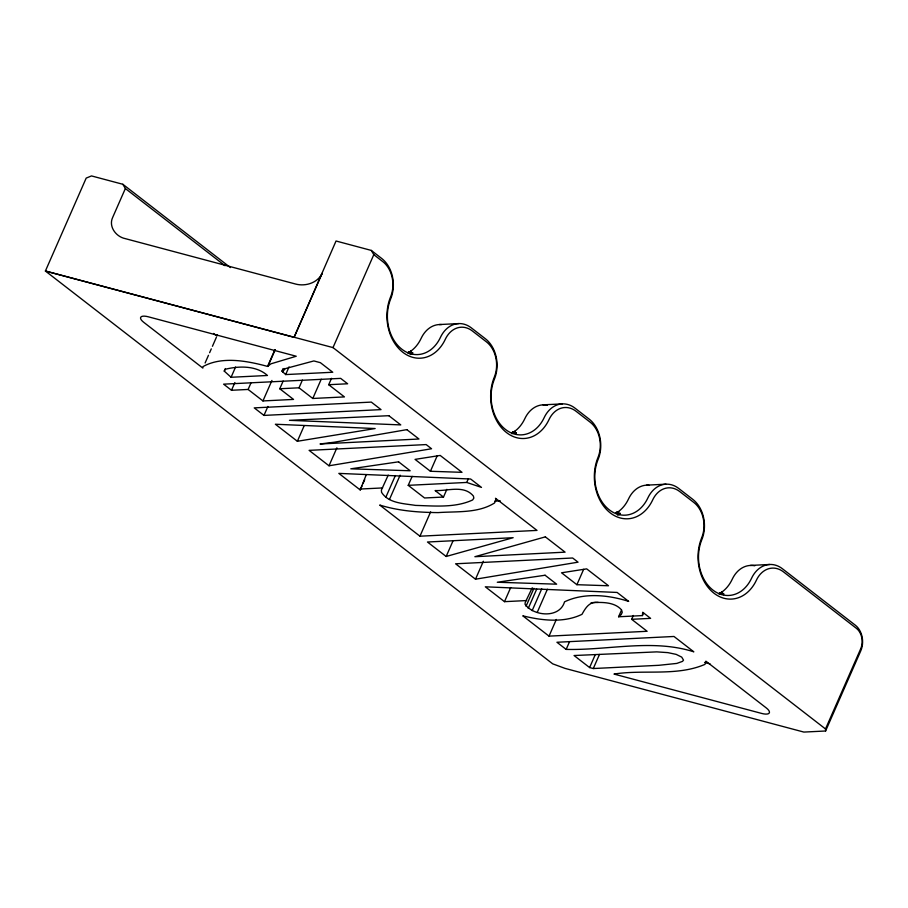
<?xml version="1.0" encoding="UTF-8"?>
<svg xmlns="http://www.w3.org/2000/svg" width="908" height="908" viewBox="0 0 908 908"><rect width="100%" height="100%" fill="white"/><g stroke="black" fill="none" stroke-linecap="round" stroke-linejoin="round"><path stroke-width="1.36" d="M410.802 351.51L411.755 350.443A37.41 28.568 87.2 0 0 421.153 338.321A29.93 22.848 87.2 0 1 441.481 324.576M618.11 511.59L617.815 512.782L619.165 511.034A37.41 28.568 87.2 0 0 628.552 498.912A29.93 22.848 87.2 0 1 648.88 485.167M217.001 334.587L216.921 336.051L213.573 333.452M616.214 512.452L617.86 511.669L617.485 512.373C615.318 511.658 614.693 514.757 619.37 513.168A7.253 1.544 -17.2 0 1 620.073 513.326M754.775 565.775A29.93 22.848 87.2 0 0 732.245 579.213A37.41 28.568 87.2 0 1 722.859 591.335L721.19 592.674C719.011 591.948 718.398 595.046 723.074 593.469M410.938 351.725L411.188 350.885M514.881 431.175L514.643 432.026L515.46 430.744A37.421 28.568 87.2 0 0 524.847 418.622A29.93 22.848 87.2 0 1 547.376 405.184M618.348 512.316L618.586 511.476M722.28 591.766L722.042 592.618L721.815 591.891M621.401 610.358L618.586 616.77L642.41 615.59L642.694 612.242L650.605 618.371L631.662 619.301L633.353 615.465M122.852 184.279L125.361 188.535L112.694 217.375C108.313 226.569 116.054 236.806 125.247 238.622L295.599 284.045C305.44 286.701 317.709 282.921 322.215 273.24L294.079 337.333L45.4 271.027L86.192 178.093L91.515 175.925L122.852 184.279L230.416 267.576M205.106 362.973L208.488 355.278M209.612 352.713L211.303 348.865M212.427 346.3L216.365 337.333M224.253 371.1L225.298 369.261C239.054 365.867 256.26 365.425 267.463 375.481L231.086 377.274L224.253 371.1L225.377 368.546M231.086 377.274L235.581 367.014M331.511 378.307L328.696 384.708L347.639 383.778L340.659 378.375L223.606 384.163L231.495 390.27L234.877 382.586M231.495 390.27L248.111 389.453L250.926 383.04M267.565 366.412L270.959 363.813L296.246 356.242L148.276 316.79A11.225 3.973 23.7 0 0 140.865 317.062A11.225 3.973 23.7 0 0 143.691 322.283L202.859 368.092L202.927 366.639C221.824 355.993 247.396 360.93 267.565 366.412L274.874 349.75M267.894 366.389L275.203 349.728M248.111 389.453L262.945 400.939L271.946 380.429M281.968 371.1L285.929 368.444L313.862 360.941L320.388 362.678L332.748 372.246L285.657 374.573L281.968 371.1L283.092 368.534M263.967 415.41L381.019 409.621L371.304 402.096L254.24 407.885L263.967 415.41L267.905 406.444M282.774 372.337L284.465 368.489M285.657 374.573L289.039 366.889M262.945 400.939L293.534 399.418L279.755 388.76L283.137 381.065M279.755 388.76L299.016 387.807L302.387 380.111M332.998 347.594L45.4 271.027L552.7 663.839L565.071 668.401L803.864 732.075L825.588 730.997L825.508 728.954L332.998 347.594L373.801 254.66L371.293 250.415L336.039 241.006L294.079 337.333M299.016 387.807L312.783 398.476L321.228 379.238M297.37 441.277L375.14 428.542L275.374 424.24L297.37 441.277L304.112 425.886M329.014 465.781L431.55 448.756L426.158 444.579L309.106 450.357L329.014 465.781L336.891 447.826M361.906 486.098L360.215 489.945L366.174 474.952M363.03 483.533L364.721 479.685M446.861 489.355L443.49 497.051L435.102 490.558C447.633 491.194 463.875 484.645 473.386 496.04L473.851 498.083L472.625 499.968C455.056 508.105 434.41 505.915 415.524 505.404C403.901 503.475 388.556 503.452 381.553 492.318L381.405 490.048L388.215 475.111M385.798 497.334L395.366 475.542M389.43 499.548L400.122 475.19M443.49 497.051L424.558 497.981L408.225 485.337L412.164 476.371M430.415 471.275L462.002 472.33L440.187 455.441L415.058 459.38L430.415 471.275L437.168 455.884M419.95 536.197L537.003 530.408L495.507 498.276L496.029 500.013L494.508 502.998C477.983 513.395 456.928 511.272 438.201 512.6C418.531 512.43 398.601 510.92 379.714 505.041L419.95 536.197L430.642 511.84M408.225 485.337L466.723 482.443L468.414 478.607M446.157 556.479L513.156 537.695L427.475 542.019L446.157 556.479L452.91 541.1M475.497 579.202L578.044 562.177L572.642 558L455.589 563.789L475.497 579.202L483.374 561.258M532.281 587.748L525.244 602.356L525.04 604.251C533.507 616.294 559.589 618.723 564.538 601.845C584.082 592.391 608.405 594.91 628.688 601.402L617.122 592.447L485.315 586.806L504.496 601.663L510.693 587.555M526.038 606.26L533.915 588.316M528.24 608.383L536.685 589.156M532.156 610.653L541.713 588.861M537.264 612.332L547.388 589.258M618.586 616.77L621.242 614.568L622.241 612.298L621.583 609.96C615.806 603.218 606.079 602.322 597.748 602.447C589.349 601.334 585.433 608.133 581.994 614.319C563.868 623.149 541.826 620.561 522.781 615.817L549.022 636.133L556.332 619.472M576.898 584.695L608.485 585.762L586.67 568.862L561.541 572.8L576.898 584.695L583.651 569.316M566.161 649.402C608.19 650.446 652.67 638.608 693.825 651.83L673.986 636.474L556.933 642.262L566.161 649.402L569.532 641.718M589.61 667.562L574.072 655.531L656.779 651.876L667.845 652.625L676.154 654.373L681.715 657.12L683.497 660.116L682.51 661.376L676.8 663.419L658.867 665.303L593.287 668.538L589.61 667.562L595.228 654.736M593.287 668.538L599.473 654.441M642.41 615.59L643.534 613.025M825.508 728.954L860.682 648.834A14.971 11.429 87.2 0 0 856.357 628.302L783.411 571.824A26.184 19.999 87.2 0 0 756.421 580.155A41.155 31.417 87.2 0 1 714.006 593.23A41.155 31.417 87.2 0 1 701.691 537.774A26.184 19.999 87.2 0 0 693.848 502.476L679.706 491.534A26.184 19.999 87.2 0 0 652.716 499.854A41.155 31.417 87.2 0 1 610.312 512.941A41.155 31.417 87.2 0 1 597.986 457.473A26.196 19.999 87.2 0 0 590.143 422.175L576.013 411.233A26.184 19.999 87.2 0 0 549.022 419.564A41.155 31.417 87.2 0 1 506.607 432.639A41.155 31.417 87.2 0 1 494.293 377.183A26.196 19.999 87.2 0 0 486.45 341.885L472.308 330.932A26.196 19.999 87.2 0 0 445.317 339.263A41.155 31.417 87.2 0 1 402.914 352.349A41.155 31.417 87.2 0 1 390.588 296.882A26.184 19.999 87.2 0 0 382.745 261.595L373.801 254.66M825.588 730.997L860.761 650.877A18.705 14.278 87.2 0 0 855.347 625.226L782.401 568.737A29.93 22.848 87.2 0 0 751.563 578.26A37.41 28.568 87.2 0 1 713.007 590.143A37.41 28.568 87.2 0 1 701.805 539.727A29.93 22.848 87.2 0 0 692.838 499.389L678.707 488.447A29.93 22.848 87.2 0 0 647.858 497.959A37.41 28.568 87.2 0 1 609.302 509.853A37.41 28.568 87.2 0 1 598.1 459.437A29.93 22.848 87.2 0 0 589.144 419.099L575.002 408.146A29.93 22.848 87.2 0 0 544.164 417.657A37.41 28.568 87.2 0 1 505.608 429.552A37.41 28.568 87.2 0 1 494.406 379.135A29.93 22.848 87.2 0 0 485.44 338.798L471.309 327.856A29.93 22.848 87.2 0 0 440.459 337.367A37.41 28.568 87.2 0 1 401.904 349.262A37.41 28.568 87.2 0 1 390.701 298.834A29.93 22.848 87.2 0 0 381.746 258.508L371.293 250.415M410.711 350.999L410.087 351.782C407.93 351.055 407.397 354.109 411.971 352.576A7.264 1.544 -17.1 0 1 412.652 352.747M514.416 431.3L513.792 432.083C511.635 431.345 511.102 434.399 515.676 432.878A7.253 1.544 -17.1 0 1 516.368 433.037M516.221 434.058L516.323 433.048M723.619 594.649L723.733 593.639A7.253 1.51 -16.4 0 0 722.984 593.503M408.816 351.861L410.564 351.589M512.509 432.163L514.257 431.89M719.919 592.754L721.667 592.481M439.279 324.553L458.585 323.6M312.783 398.476L344.438 396.909L328.696 384.708M542.973 404.843L562.279 403.89M359.988 489.049L382.586 487.936M646.678 485.144L665.984 484.191M494.656 501.148L500.297 500.876M750.371 565.434L769.678 564.481M504.496 601.663L526.651 600.563M591.119 602.696L598.134 602.356M549.022 636.133L647.132 631.287L631.662 619.301M704.54 662.409L710.022 663.873M466.723 482.443L481.49 487.414L470.639 479.015L338.832 473.386L360.215 489.945M412.629 352.758L412.516 353.757A37.41 28.568 87.2 0 1 410.132 354.506M620.028 513.349L619.914 514.348A37.41 28.568 87.2 0 1 617.531 515.097M125.361 188.535L225.002 265.692M719.318 594.377L719.215 593.31M511.817 432.719L511.919 433.786M408.112 352.418L408.214 353.484M706.174 662.057L704.903 664.395C676.71 676.551 643.636 669.355 613.99 674.065L761.721 713.45A11.225 3.973 23.7 0 0 769.133 713.177A11.225 3.973 23.7 0 0 766.307 707.956L705.902 661.183L706.174 662.057M545.356 536.866L474.873 556.706L565.082 552.155L545.356 536.866M406.863 429.643L334.155 442.23L320.013 443.989L418.963 439.007L406.863 429.643M398.589 461.82L350.794 468.823L410.144 470.764L398.589 461.82M545.072 575.241L497.278 582.244L556.627 584.185L545.072 575.241M388.851 415.694L289.459 420.325L400.757 424.91L388.851 415.694"/></g></svg>
